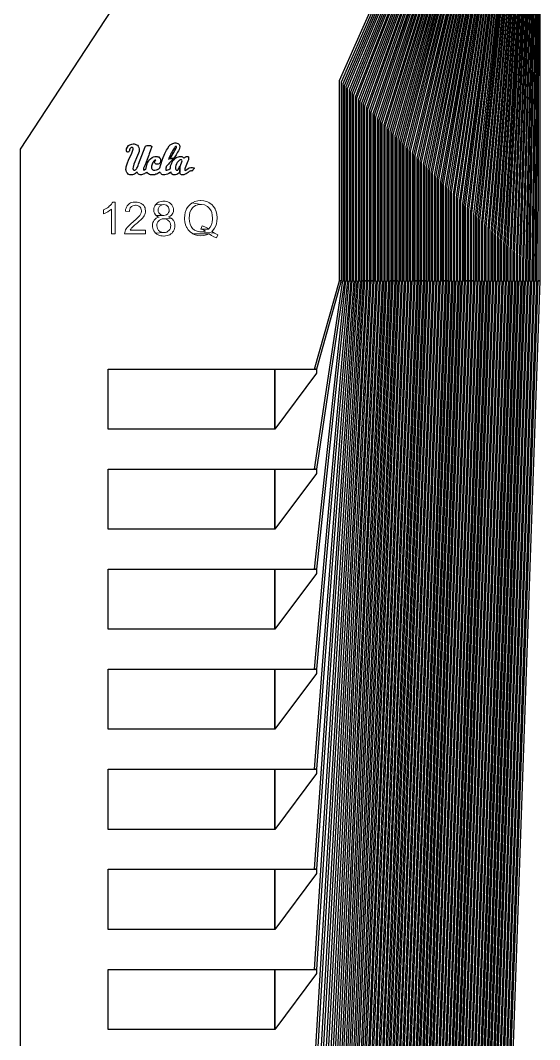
# Model space of a CAD drawing. Header units: inches. Extents: x 106592 to 209533, y 57057 to 74911.
# Drawn here: x 172694 to 173222, y 63079 to 64114 of the extents above; entities that cross this region are included whole.
import ezdxf

# ---------------------------------------------------------------- set-up
doc = ezdxf.new("R2010")
doc.units = ezdxf.units.IN
doc.header["$MEASUREMENT"] = 0
for name, color, linetype in [('metal', 221, 'Continuous'), ('nitride window', 40, 'Continuous'), ('profile', 140, 'Continuous')]:
    doc.layers.add(name, color=color, linetype=linetype)

msp = doc.modelspace()

# ---------------------------------------------------------------- linework, layer by layer
at = {"layer": 'metal'}
for points in [[(173200.7, 64339.6), (173200.7, 64284.5), (173165.7, 63906), (173165.7, 63850), (173167.3, 63850), (173167.3, 63904.4), (173201.3, 64283.9), (173201.3, 64339.6), (173201.3, 64339.6), (173201.3, 64339.7), (173201.2, 68211), (173205.4, 69123.7), (173206.9, 69126.7), (173206.9, 69136.7), (173196.9, 69136.7), (173196.9, 69126.7), (173204.4, 69123.7), (173200.6, 68211), (173200.7, 64339.7), (173200.7, 64339.6)], [(172803.2, 63980.7), (172802.3, 63981), (172801.9, 63982.1), (172802, 63984.1), (172804, 63987.2), (172805.5, 63988.1), (172807.3, 63988.7), (172808.8, 63989), (172809.8, 63988.9), (172810.9, 63988.7), (172812.1, 63988.2), (172813.1, 63987.6), (172813.7, 63986.8), (172814.4, 63985.4), (172814.9, 63984.1), (172814.9, 63982.8), (172814.7, 63981.3), (172814, 63979.5), (172813.1, 63977.2), (172809.5, 63968.3), (172808.6, 63965.5), (172808.5, 63964.1), (172808.7, 63963), (172809.5, 63962.3), (172810.5, 63962.3), (172811.2, 63962.6), (172812, 63963.5), (172812.6, 63964.4), (172813.1, 63965.4), (172813.8, 63967), (172814.3, 63968.3), (172820.8, 63985.9), (172821.3, 63986.6), (172822, 63987.1), (172822.8, 63987.2), (172824.6, 63987.4), (172825.7, 63987.2), (172826.4, 63987.2), (172827.5, 63986.7), (172827.7, 63986.2), (172827.3, 63985.2), (172826.3, 63982.5), (172825.1, 63978.9), (172824.7, 63977.6), (172824, 63975.9), (172822.9, 63973), (172820.8, 63967.6), (172820, 63965.7), (172819.4, 63964.2), (172819.2, 63963.2), (172819.5, 63962.3), (172820.2, 63962.5), (172821.5, 63963.5), (172821.8, 63964.3), (172822.2, 63966.2), (172822.6, 63967.6), (172822.8, 63968.5), (172823.4, 63969.9), (172824.3, 63971.3), (172825.3, 63972.8), (172826.4, 63973.9), (172828.2, 63975.2), (172829.4, 63975.7), (172830.9, 63976.1), (172832, 63976.2), (172833, 63976.2), (172833.8, 63976), (172834.8, 63975.7), (172835.6, 63974.9), (172836.3, 63974), (172836.6, 63972.8), (172836.7, 63971.9), (172836.6, 63970.8), (172835.8, 63969.5), (172835, 63968.9), (172834.2, 63968.5), (172833.1, 63968.3), (172832.1, 63968.4), (172831.5, 63968.6), (172831.1, 63969), (172830.7, 63969.6), (172830.5, 63970.5), (172830.8, 63971.4), (172831.2, 63971.8), (172831.6, 63972.2), (172831.7, 63972.5), (172831.3, 63972.6), (172830.7, 63972.3), (172830.1, 63971.9), (172829.5, 63971.1), (172829, 63970.4), (172828.4, 63969.3), (172827.9, 63968.4), (172827.6, 63967.5), (172827.4, 63966.5), (172827.4, 63965.6), (172827.5, 63964.9), (172827.5, 63964.3), (172827.7, 63963.8), (172827.9, 63963.4), (172828.3, 63963), (172828.8, 63962.7), (172829.4, 63962.4), (172830.2, 63962.4), (172830.9, 63962.4), (172832.6, 63962.7), (172833.5, 63963.1), (172834.8, 63963.8), (172835.6, 63964.2), (172835.9, 63964.6), (172836.8, 63967.9), (172838.7, 63973.4), (172840.8, 63979.1), (172842.6, 63982.5), (172843.5, 63984.1), (172845.4, 63986.9), (172846.4, 63987.9), (172847.6, 63988.8), (172849, 63989.4), (172850.2, 63989.8), (172851.1, 63989.9), (172852.1, 63989.9), (172853.1, 63989.7), (172854.1, 63989.4), (172854.8, 63989.1), (172855.5, 63988.5), (172855.9, 63987.7), (172856.1, 63986), (172855.8, 63984.7), (172855.4, 63983.4), (172854.7, 63982), (172853.9, 63980.5), (172852.4, 63977.8), (172851.1, 63976), (172849.8, 63974.3), (172845.7, 63974.2), (172847.4, 63976), (172849.3, 63979.2), (172851.1, 63982.2), (172852.3, 63984.5), (172852.6, 63985.4), (172852.7, 63985.9), (172852.6, 63986.4), (172852.4, 63986.5), (172851.8, 63986.2), (172851.2, 63985.7), (172850.7, 63984.9), (172850, 63983.9), (172849.5, 63983.1), (172848.8, 63982.1), (172848.2, 63981), (172847.6, 63980), (172847.1, 63979.2), (172846.6, 63978), (172845.9, 63976.6), (172845.6, 63975.7), (172845.1, 63974.4), (172844.9, 63973.7), (172844.7, 63973.2), (172845.7, 63974.2), (172849.8, 63974.2), (172849.3, 63973.6), (172848.6, 63972.8), (172847.5, 63971.6), (172846.7, 63970.7), (172845.4, 63969.3), (172844.5, 63968.3), (172843.6, 63967.5), (172842.5, 63966.5), (172842.2, 63965.9), (172842.1, 63965.2), (172841.9, 63964.5), (172841.8, 63963.7), (172841.8, 63962.8), (172842, 63962.4), (172842.8, 63962.2), (172844.1, 63962.5), (172845.1, 63963), (172845.9, 63963.5), (172846.3, 63963.9), (172846.5, 63964.1), (172846.5, 63964.6), (172846.6, 63965.3), (172846.7, 63966.2), (172847.1, 63967.4), (172847.6, 63968.9), (172847.9, 63969.8), (172848.6, 63971.1), (172849.4, 63972.3), (172850.3, 63973.3), (172851.2, 63974.1), (172852.2, 63974.8), (172853.6, 63975.6), (172854.8, 63976), (172855.8, 63976.2), (172856.8, 63976.3), (172857.4, 63976.2), (172858.2, 63976.1), (172859, 63975.8), (172859.7, 63975.3), (172860.2, 63974.8), (172860.3, 63974.5), (172860.7, 63974.7), (172861.1, 63975.1), (172861.6, 63975.6), (172862.2, 63975.9), (172862.7, 63976.1), (172863.3, 63976.2), (172863.9, 63976.2), (172864.4, 63976.1), (172864.9, 63975.7), (172865.1, 63975.3), (172865.1, 63974.5), (172865.1, 63973.7), (172864.8, 63972.8), (172864.2, 63971.3), (172861.6, 63964.7), (172861.2, 63963.6), (172861.1, 63962.7), (172861.3, 63962.3), (172861.7, 63962.1), (172862.3, 63962.2), (172863.3, 63963.1), (172864.6, 63964.1), (172865.8, 63964.6), (172867.2, 63965.1), (172868.2, 63965.1), (172869.1, 63965.1), (172870.3, 63964.8), (172871.2, 63964.4), (172868.3, 63961.4), (172868, 63961.6), (172867.7, 63961.7), (172867.4, 63961.7), (172867.2, 63961.6), (172866.7, 63961.4), (172866.4, 63961.2), (172865.8, 63960.8), (172864.6, 63959.9), (172863.5, 63959.1), (172862.5, 63958.6), (172861.4, 63958.1), (172860.3, 63957.7), (172859.4, 63957.6), (172858, 63957.5), (172857.3, 63957.8), (172856.7, 63958.3), (172856.4, 63958.9), (172856.2, 63959.6), (172856.1, 63960.3), (172856.4, 63966.2), (172857.1, 63968.2), (172857.8, 63969.7), (172858.2, 63970.8), (172858.4, 63971.7), (172858.2, 63972.4), (172858, 63972.7), (172857.4, 63972.9), (172856.4, 63972.8), (172855.8, 63972.5), (172854.7, 63971.6), (172853.5, 63970.1), (172852.7, 63968.6), (172852.1, 63967), (172851.9, 63965.7), (172851.8, 63964.4), (172851.9, 63963.6), (172852.2, 63962.9), (172852.7, 63962.3), (172853.1, 63962.2), (172854, 63962.4), (172854.6, 63963.1), (172855.2, 63964), (172855.6, 63965), (172856.2, 63966), (172856.3, 63966.1), (172856, 63960), (172855.1, 63959.3), (172854, 63958.5), (172853, 63958), (172851.9, 63957.6), (172850.9, 63957.5), (172849.4, 63957.7), (172848.7, 63958), (172847.8, 63958.7), (172847.4, 63959.5), (172847.2, 63960.2), (172846.6, 63959.8), (172845.1, 63959), (172843.7, 63958.3), (172842.4, 63957.9), (172841, 63957.6), (172840, 63957.5), (172838.8, 63957.6), (172837.7, 63957.9), (172837.1, 63958.5), (172836.7, 63959.1), (172836.3, 63959.6), (172836, 63960.3), (172834.9, 63959.6), (172833.9, 63958.9), (172832.8, 63958.4), (172831.8, 63958.1), (172830.9, 63957.7), (172829.7, 63957.5), (172828.6, 63957.5), (172827.6, 63957.5), (172826.4, 63957.7), (172825.5, 63958), (172824.4, 63958.6), (172823.4, 63959.4), (172822.6, 63960.3), (172821.8, 63959.6), (172820.9, 63959.1), (172820.1, 63958.6), (172819, 63958.1), (172818.1, 63957.8), (172817.1, 63957.6), (172816, 63957.6), (172815, 63957.8), (172814.2, 63958.1), (172813.5, 63958.9), (172812.7, 63960.2), (172811.9, 63959.6), (172811, 63959), (172810, 63958.4), (172809.1, 63958), (172808.1, 63957.6), (172806.7, 63957.5), (172805.5, 63957.5), (172804.5, 63957.9), (172803.7, 63958.4), (172803, 63959.1), (172802.4, 63959.9), (172801.9, 63960.6), (172801.5, 63961.9), (172801.4, 63963.1), (172801.5, 63964.6), (172801.8, 63965.8), (172802.4, 63967.8), (172803.1, 63969.9), (172804.1, 63972.3), (172804.8, 63974.1), (172805.9, 63976.5), (172807.3, 63979.6), (172808, 63981.6), (172808.7, 63983.5), (172808.7, 63984.5), (172808.4, 63984.9), (172808, 63985.2), (172807.4, 63985.3), (172806.7, 63985.3), (172806, 63984.8), (172805.5, 63984.1), (172805.1, 63982.9), (172804.9, 63982), (172804.5, 63981.1), (172804, 63980.7), (172803.6, 63980.7)], [(173085.7, 63850), (173087.3, 63850), (172994.9, 61626.6), (172992.8, 61626.6)], [(172994.9, 61728.2), (172992.8, 61728.2), (173082.5, 63850), (173084.1, 63850)], [(173079.3, 63850), (173080.9, 63850), (172994.9, 61829.8), (172992.8, 61829.8)], [(172994.9, 61931.4), (172992.8, 61931.4), (173076.1, 63850), (173077.7, 63850)], [(172994.9, 62033), (172992.8, 62033), (173072.9, 63850), (173074.5, 63850)], [(173069.7, 63850), (173071.3, 63850), (172994.9, 62134.6), (172992.8, 62134.6)], [(173088.9, 63850), (173090.5, 63850), (172994.9, 61525), (172992.8, 61525)], [(173092.1, 63850), (173093.7, 63850), (172994.9, 61423.4), (172992.8, 61423.4)], [(173117.7, 63850), (173119.3, 63850), (172994.9, 60610.6), (172992.8, 60610.6)], [(173114.5, 63850), (173116.1, 63850), (172994.9, 60712.2), (172992.8, 60712.2)], [(173095.3, 63850), (173096.9, 63850), (172994.9, 61321.8), (172992.8, 61321.8)], [(172994.9, 61220.2), (172992.8, 61220.2), (173098.5, 63850), (173100.1, 63850)], [(172994.9, 61118.6), (172992.8, 61118.6), (173101.7, 63850), (173103.3, 63850)], [(173104.9, 63850), (173106.5, 63850), (172994.9, 61017), (172992.8, 61017)], [(172994.9, 60915.4), (172992.8, 60915.4), (173108.1, 63850), (173109.7, 63850)], [(173111.3, 63850), (173112.9, 63850), (172994.9, 60813.8), (172992.8, 60813.8)], [(173060.1, 63850), (173061.7, 63850), (172994.9, 62439.4), (172992.8, 62439.4)], [(172994.9, 62541), (172992.8, 62541), (173056.9, 63850), (173058.5, 63850)], [(173053.7, 63850), (173055.3, 63850), (172994.9, 62642.6), (172992.8, 62642.6)], [(172994.9, 62744.2), (172992.8, 62744.2), (173050.5, 63850), (173052.1, 63850)], [(172994.9, 62845.8), (172992.8, 62845.8), (173047.3, 63850), (173048.9, 63850)], [(173044.1, 63850), (173045.7, 63850), (172994.9, 62947.5), (172992.8, 62947.5)], [(173063.3, 63850), (173064.9, 63850), (172994.9, 62337.8), (172992.8, 62337.8)], [(173066.5, 63850), (173068.1, 63850), (172994.9, 62236.2), (172992.8, 62236.2)], [(173040.9, 63850), (173042.5, 63850), (172994.9, 63049.1), (172992.8, 63049.1)], [(173037.7, 63850), (173039.3, 63850), (172994.9, 63150.7), (172992.8, 63150.7)], [(173018.5, 63850), (173020.1, 63850), (172994.9, 63760.3), (172992.8, 63760.3)], [(172994.9, 63658.7), (172992.8, 63658.7), (173021.7, 63850), (173023.3, 63850)], [(172994.9, 63557.1), (172992.8, 63557.1), (173024.9, 63850), (173026.5, 63850)], [(173028.1, 63850), (173029.7, 63850), (172994.9, 63455.5), (172992.8, 63455.5)], [(172994.9, 63353.9), (172992.8, 63353.9), (173031.3, 63850), (173032.9, 63850)], [(173034.5, 63850), (173036.1, 63850), (172994.9, 63252.3), (172992.8, 63252.3)], [(173188.1, 63850), (173189.7, 63850), (172994.9, 58375.3), (172992.8, 58375.3)], [(172994.9, 58476.9), (172992.8, 58476.9), (173184.9, 63850), (173186.5, 63850)], [(173181.7, 63850), (173183.3, 63850), (172994.9, 58578.5), (172992.8, 58578.5)], [(172994.9, 58680.1), (172992.8, 58680.1), (173178.5, 63850), (173180.1, 63850)], [(172994.9, 58781.7), (172992.8, 58781.7), (173175.3, 63850), (173176.9, 63850)], [(173172.1, 63850), (173173.7, 63850), (172994.9, 58883.3), (172992.8, 58883.3)], [(173191.3, 63850), (173192.9, 63850), (172994.9, 58273.7), (172992.8, 58273.7)], [(173194.5, 63850), (173196.1, 63850), (172994.9, 58172.1), (172992.8, 58172.1)], [(173220.1, 63850), (173221.7, 63850), (172994.9, 57359.2), (172992.8, 57359.2)], [(173216.9, 63850), (173218.5, 63850), (172994.9, 57460.8), (172992.8, 57460.8)], [(173197.7, 63850), (173199.3, 63850), (172994.9, 58070.5), (172992.8, 58070.5)], [(172994.9, 57968.9), (172992.8, 57968.9), (173200.9, 63850), (173202.5, 63850)], [(172994.9, 57867.3), (172992.8, 57867.3), (173204.1, 63850), (173205.7, 63850)], [(173207.3, 63850), (173208.9, 63850), (172994.9, 57765.6), (172992.8, 57765.6)], [(172994.9, 57664), (172992.8, 57664), (173210.5, 63850), (173212.1, 63850)], [(173213.7, 63850), (173215.3, 63850), (172994.9, 57562.4), (172992.8, 57562.4)], [(173162.5, 63850), (173164.1, 63850), (172994.9, 59188.1), (172992.8, 59188.1)], [(172994.9, 59289.7), (172992.8, 59289.7), (173159.3, 63850), (173160.9, 63850)], [(173156.1, 63850), (173157.7, 63850), (172994.9, 59391.3), (172992.8, 59391.3)], [(172994.9, 59492.9), (172992.8, 59492.9), (173152.9, 63850), (173154.5, 63850)], [(172994.9, 59594.5), (172992.8, 59594.5), (173149.7, 63850), (173151.3, 63850)], [(173146.5, 63850), (173148.1, 63850), (172994.9, 59696.1), (172992.8, 59696.1)], [(173165.7, 63850), (173167.3, 63850), (172994.9, 59086.5), (172992.8, 59086.5)], [(173168.9, 63850), (173170.5, 63850), (172994.9, 58984.9), (172992.8, 58984.9)], [(173143.3, 63850), (173144.9, 63850), (172994.9, 59797.7), (172992.8, 59797.7)], [(173140.1, 63850), (173141.7, 63850), (172994.9, 59899.3), (172992.8, 59899.3)], [(173120.9, 63850), (173122.5, 63850), (172994.9, 60509), (172992.8, 60509)], [(172994.9, 60407.4), (172992.8, 60407.4), (173124.1, 63850), (173125.7, 63850)], [(172994.9, 60305.7), (172992.8, 60305.7), (173127.3, 63850), (173128.9, 63850)], [(173130.5, 63850), (173132.1, 63850), (172994.9, 60204.1), (172992.8, 60204.1)], [(172994.9, 60102.5), (172992.8, 60102.5), (173133.7, 63850), (173135.3, 63850)], [(173136.9, 63850), (173138.5, 63850), (172994.9, 60000.9), (172992.8, 60000.9)], [(172783.2, 63760.3), (172952.6, 63760.3), (172952.6, 63699.3), (172783.2, 63699.3)], [(172952.6, 63699.3), (172952.6, 63760.3), (172994.9, 63760.3), (172994.9, 63756.1), (172952.6, 63699.3)], [(172783.2, 63658.7), (172952.6, 63658.7), (172952.6, 63597.7), (172783.2, 63597.7)], [(172952.6, 63597.7), (172952.6, 63658.7), (172994.9, 63658.7), (172994.9, 63654.4), (172952.6, 63597.7)], [(172783.2, 63557.1), (172952.6, 63557.1), (172952.6, 63496.1), (172783.2, 63496.1)], [(172952.6, 63496.1), (172952.6, 63557.1), (172994.9, 63557.1), (172994.9, 63552.8), (172952.6, 63496.1)], [(172783.2, 63455.5), (172952.6, 63455.5), (172952.6, 63394.5), (172783.2, 63394.5)], [(172952.6, 63394.5), (172952.6, 63455.5), (172994.9, 63455.5), (172994.9, 63451.2), (172952.6, 63394.5)], [(172783.2, 63353.9), (172952.6, 63353.9), (172952.6, 63292.9), (172783.2, 63292.9)], [(172952.6, 63292.9), (172952.6, 63353.9), (172994.9, 63353.9), (172994.9, 63349.6), (172952.6, 63292.9)], [(172783.2, 63252.3), (172952.6, 63252.3), (172952.6, 63191.3), (172783.2, 63191.3)], [(172952.6, 63191.3), (172952.6, 63252.3), (172994.9, 63252.3), (172994.9, 63248), (172952.6, 63191.3)], [(172783.2, 63150.7), (172952.6, 63150.7), (172952.6, 63089.7), (172783.2, 63089.7)], [(172952.6, 63089.7), (172952.6, 63150.7), (172994.9, 63150.7), (172994.9, 63146.4), (172952.6, 63089.7)]]:
    msp.add_lwpolyline(points, close=True, dxfattribs=at)
for points in [[(173146.1, 64339.6), (173146.1, 64339.1), (173020.1, 64051.6), (173020.1, 63850), (173018.5, 63850), (173018.5, 64053.2), (173145.5, 64339.7), (173145.4, 68211)], [(173146.7, 64339.6), (173146.7, 64338.5), (173021.7, 64050), (173021.7, 63850), (173023.3, 63850), (173023.3, 64048.4), (173147.3, 64337.9), (173147.3, 64339.6), (173147.3, 64339.6), (173147.3, 64339.7), (173147.2, 68211)], [(173147.9, 64339.6), (173147.9, 64337.3), (173024.9, 64046.8), (173024.9, 63850), (173026.5, 63850), (173026.5, 64045.2), (173148.5, 64336.7), (173148.5, 64339.6), (173148.5, 64339.6), (173148.5, 64339.7), (173148.4, 68211)], [(173149.1, 64339.6), (173149.1, 64336.1), (173028.1, 64043.6), (173028.1, 63850), (173029.7, 63850), (173029.7, 64042), (173149.7, 64335.5), (173149.7, 64339.6), (173149.7, 64339.6), (173149.7, 64339.7), (173149.6, 68211)], [(173150.3, 64339.6), (173150.3, 64334.9), (173031.3, 64040.4), (173031.3, 63850), (173032.9, 63850), (173032.9, 64038.8), (173150.9, 64334.3), (173150.9, 64339.6), (173150.9, 64339.6), (173150.9, 64339.7), (173150.8, 68211)], [(173151.5, 64339.6), (173151.5, 64333.7), (173034.5, 64037.2), (173034.5, 63850), (173036.1, 63850), (173036.1, 64035.6), (173152.1, 64333.1), (173152.1, 64339.6), (173152.1, 64339.6), (173152.1, 64339.7), (173152, 68211)], [(173152.7, 64339.6), (173152.7, 64332.5), (173037.7, 64034), (173037.7, 63850), (173039.3, 63850), (173039.3, 64032.4), (173153.3, 64331.9), (173153.3, 64339.6), (173153.3, 64339.6), (173153.3, 64339.7), (173153.2, 68211)], [(173154.4, 68211), (173154.5, 64339.7), (173154.5, 64339.6), (173154.5, 64339.6), (173154.5, 64330.7), (173042.5, 64029.2), (173042.5, 63850), (173040.9, 63850), (173040.9, 64030.8), (173153.9, 64331.3), (173153.9, 64339.6), (173153.9, 64339.6), (173153.9, 64339.7), (173153.8, 68211)], [(173155.6, 68211), (173155.7, 64339.7), (173155.7, 64339.6), (173155.7, 64339.6), (173155.7, 64329.5), (173045.7, 64026), (173045.7, 63850), (173044.1, 63850), (173044.1, 64027.6), (173155.1, 64330.1), (173155.1, 64339.6), (173155.1, 64339.6), (173155.1, 64339.7), (173155, 68211)], [(173156.8, 68211), (173156.9, 64339.7), (173156.9, 64339.6), (173156.9, 64339.6), (173156.9, 64328.3), (173048.9, 64022.8), (173048.9, 63850), (173047.3, 63850), (173047.3, 64024.4), (173156.3, 64328.9), (173156.3, 64339.6), (173156.3, 64339.6), (173156.3, 64339.7), (173156.2, 68211)], [(173158, 68211), (173158.1, 64339.7), (173158.1, 64339.6), (173158.1, 64339.6), (173158.1, 64327.1), (173052.1, 64019.6), (173052.1, 63850), (173050.5, 63850), (173050.5, 64021.2), (173157.5, 64327.7), (173157.5, 64339.6), (173157.5, 64339.6), (173157.5, 64339.7), (173157.4, 68211)], [(173158.6, 68211), (173158.7, 64339.7), (173158.7, 64339.6), (173158.7, 64339.6), (173158.7, 64326.5), (173053.7, 64018), (173053.7, 63850), (173055.3, 63850), (173055.3, 64016.4), (173159.3, 64325.9), (173159.3, 64339.6), (173159.3, 64339.6), (173159.3, 64339.7), (173159.2, 68211)], [(173159.8, 68211), (173159.9, 64339.7), (173159.9, 64339.6), (173159.9, 64339.6), (173159.9, 64325.3), (173056.9, 64014.8), (173056.9, 63850), (173058.5, 63850), (173058.5, 64013.2), (173160.5, 64324.7), (173160.5, 64339.6), (173160.5, 64339.6), (173160.5, 64339.7), (173160.4, 68211)], [(173161, 68211), (173161.1, 64339.7), (173161.1, 64339.6), (173161.1, 64339.6), (173161.1, 64324.1), (173060.1, 64011.6), (173060.1, 63850), (173061.7, 63850), (173061.7, 64010), (173161.7, 64323.5), (173161.7, 64339.6), (173161.7, 64339.6), (173161.7, 64339.7), (173161.6, 68211)], [(173162.2, 68211), (173162.3, 64339.7), (173162.3, 64339.6), (173162.3, 64339.6), (173162.3, 64322.9), (173063.3, 64008.4), (173063.3, 63850), (173064.9, 63850), (173064.9, 64006.8), (173162.9, 64322.3), (173162.9, 64339.6), (173162.9, 64339.6), (173162.9, 64339.7), (173162.8, 68211)], [(173163.4, 68211), (173163.5, 64339.7), (173163.5, 64339.6), (173163.5, 64339.6), (173163.5, 64321.7), (173066.5, 64005.2), (173066.5, 63850), (173068.1, 63850), (173068.1, 64003.6), (173164.1, 64321.1), (173164.1, 64339.6), (173164.1, 64339.6), (173164.1, 64339.7), (173164, 68211)], [(173165.2, 68211), (173165.3, 64339.7), (173165.3, 64339.6), (173165.3, 64339.6), (173165.3, 64319.9), (173071.3, 64000.4), (173071.3, 63850), (173069.7, 63850), (173069.7, 64002), (173164.7, 64320.5), (173164.7, 64339.6), (173164.7, 64339.6), (173164.7, 64339.7), (173164.6, 68211)], [(173166.4, 68211), (173166.5, 64339.7), (173166.5, 64339.6), (173166.5, 64339.6), (173166.5, 64318.7), (173074.5, 63997.2), (173074.5, 63850), (173072.9, 63850), (173072.9, 63998.8), (173165.9, 64319.3), (173165.9, 64339.6), (173165.9, 64339.6), (173165.9, 64339.7), (173165.8, 68211)], [(173167.6, 68211), (173167.7, 64339.7), (173167.7, 64339.6), (173167.7, 64339.6), (173167.7, 64317.5), (173077.7, 63994), (173077.7, 63850), (173076.1, 63850), (173076.1, 63995.6), (173167.1, 64318.1), (173167.1, 64339.6), (173167.1, 64339.6), (173167.1, 64339.7), (173167, 68211)], [(173168.2, 68211), (173168.3, 64339.7), (173168.3, 64339.6), (173168.3, 64339.6), (173168.3, 64316.9), (173079.3, 63992.4), (173079.3, 63850), (173080.9, 63850), (173080.9, 63990.8), (173168.9, 64316.3), (173168.9, 64339.6), (173168.9, 64339.6), (173168.9, 64339.7), (173168.8, 68211)], [(173169.4, 68211), (173169.5, 64339.7), (173169.5, 64339.6), (173169.5, 64339.6), (173169.5, 64315.7), (173082.5, 63989.2), (173082.5, 63850), (173084.1, 63850), (173084.1, 63987.6), (173170.1, 64315.1), (173170.1, 64339.6), (173170.1, 64339.6), (173170.1, 64339.7), (173170, 68211)], [(173170.6, 68211), (173170.7, 64339.7), (173170.7, 64339.6), (173170.7, 64339.6), (173170.7, 64314.5), (173085.7, 63986), (173085.7, 63850), (173087.3, 63850), (173087.3, 63984.4), (173171.3, 64313.9), (173171.3, 64339.6), (173171.3, 64339.6), (173171.3, 64339.7), (173171.2, 68211)], [(173171.8, 68211), (173171.9, 64339.7), (173171.9, 64339.6), (173171.9, 64339.6), (173171.9, 64313.3), (173088.9, 63982.8), (173088.9, 63850), (173090.5, 63850), (173090.5, 63981.2), (173172.5, 64312.7), (173172.5, 64339.6), (173172.5, 64339.6), (173172.5, 64339.7), (173172.4, 68211)], [(173173, 68211), (173173.1, 64339.7), (173173.1, 64339.6), (173173.1, 64339.6), (173173.1, 64312.1), (173092.1, 63979.6), (173092.1, 63850), (173093.7, 63850), (173093.7, 63978), (173173.7, 64311.5), (173173.7, 64339.6), (173173.7, 64339.6), (173173.7, 64339.7), (173173.6, 68211)], [(173174.8, 68211), (173174.9, 64339.7), (173174.9, 64339.6), (173174.9, 64339.6), (173174.9, 64310.3), (173096.9, 63974.8), (173096.9, 63850), (173095.3, 63850), (173095.3, 63976.4), (173174.3, 64310.9), (173174.3, 64339.6), (173174.3, 64339.6), (173174.3, 64339.7), (173174.2, 68211)], [(173176, 68211), (173176.1, 64339.7), (173176.1, 64339.6), (173176.1, 64339.6), (173176.1, 64309.1), (173100.1, 63971.6), (173100.1, 63850), (173098.5, 63850), (173098.5, 63973.2), (173175.5, 64309.7), (173175.5, 64339.6), (173175.5, 64339.6), (173175.5, 64339.7), (173175.4, 68211)], [(173177.2, 68211), (173177.3, 64339.7), (173177.3, 64339.6), (173177.3, 64339.6), (173177.3, 64307.9), (173103.3, 63968.4), (173103.3, 63850), (173101.7, 63850), (173101.7, 63970), (173176.7, 64308.5), (173176.7, 64339.6), (173176.7, 64339.6), (173176.7, 64339.7), (173176.6, 68211)], [(173178.4, 68211), (173178.5, 64339.7), (173178.5, 64339.6), (173178.5, 64339.6), (173178.5, 64306.7), (173106.5, 63965.2), (173106.5, 63850), (173104.9, 63850), (173104.9, 63966.8), (173177.9, 64307.3), (173177.9, 64339.6), (173177.9, 64339.6), (173177.9, 64339.7), (173177.8, 68211)], [(173179, 68211), (173179.1, 64339.7), (173179.1, 64339.6), (173179.1, 64339.6), (173179.1, 64306.1), (173108.1, 63963.6), (173108.1, 63850), (173109.7, 63850), (173109.7, 63962), (173179.7, 64305.5), (173179.7, 64339.6), (173179.7, 64339.6), (173179.7, 64339.7), (173179.6, 68211)], [(173180.2, 68211), (173180.3, 64339.7), (173180.3, 64339.6), (173180.3, 64339.6), (173180.3, 64304.9), (173111.3, 63960.4), (173111.3, 63850), (173112.9, 63850), (173112.9, 63958.8), (173180.9, 64304.3), (173180.9, 64339.6), (173180.9, 64339.6), (173180.9, 64339.7), (173180.8, 68211)], [(173181.4, 68211), (173181.5, 64339.7), (173181.5, 64339.6), (173181.5, 64339.6), (173181.5, 64303.7), (173114.5, 63957.2), (173114.5, 63850), (173116.1, 63850), (173116.1, 63955.6), (173182.1, 64303.1), (173182.1, 64339.6), (173182.1, 64339.6), (173182.1, 64339.7), (173182, 68211)], [(173182.6, 68211), (173182.7, 64339.7), (173182.7, 64339.6), (173182.7, 64339.6), (173182.7, 64302.5), (173117.7, 63954), (173117.7, 63850), (173119.3, 63850), (173119.3, 63952.4), (173183.3, 64301.9), (173183.3, 64339.6), (173183.3, 64339.6), (173183.3, 64339.7), (173183.2, 68211)], [(173183.8, 68211), (173183.9, 64339.7), (173183.9, 64339.6), (173183.9, 64339.6), (173183.9, 64301.3), (173120.9, 63950.8), (173120.9, 63850), (173122.5, 63850), (173122.5, 63949.2), (173184.5, 64300.7), (173184.5, 64339.6), (173184.5, 64339.6), (173184.5, 64339.7), (173184.4, 68211)], [(173185.6, 68211), (173185.7, 64339.7), (173185.7, 64339.6), (173185.7, 64339.6), (173185.7, 64299.5), (173125.7, 63946), (173125.7, 63850), (173124.1, 63850), (173124.1, 63947.6), (173185.1, 64300.1), (173185.1, 64339.6), (173185.1, 64339.6), (173185.1, 64339.7), (173185, 68211)], [(173186.8, 68211), (173186.9, 64339.7), (173186.9, 64339.6), (173186.9, 64339.6), (173186.9, 64298.3), (173128.9, 63942.8), (173128.9, 63850), (173127.3, 63850), (173127.3, 63944.4), (173186.3, 64298.9), (173186.3, 64339.6), (173186.3, 64339.6), (173186.3, 64339.7), (173186.2, 68211)], [(173187.4, 68211), (173187.5, 64339.7), (173187.5, 64339.6), (173187.5, 64339.6), (173187.5, 64297.7), (173130.5, 63941.2), (173130.5, 63850), (173132.1, 63850), (173132.1, 63939.6), (173188.1, 64297.1), (173188.1, 64339.6), (173188.1, 64339.6), (173188.1, 64339.7), (173188, 68211)], [(173188.6, 68211), (173188.7, 64339.7), (173188.7, 64339.6), (173188.7, 64339.6), (173188.7, 64296.5), (173133.7, 63938), (173133.7, 63850), (173135.3, 63850), (173135.3, 63936.4), (173189.3, 64295.9), (173189.3, 64339.6), (173189.3, 64339.6), (173189.3, 64339.7), (173189.2, 68211)], [(173189.8, 68211), (173189.9, 64339.7), (173189.9, 64339.6), (173189.9, 64339.6), (173189.9, 64295.3), (173136.9, 63934.8), (173136.9, 63850), (173138.5, 63850), (173138.5, 63933.2), (173190.5, 64294.7), (173190.5, 64339.6), (173190.5, 64339.6), (173190.5, 64339.7), (173190.4, 68211)], [(173191, 68211), (173191.1, 64339.7), (173191.1, 64339.6), (173191.1, 64339.6), (173191.1, 64294.1), (173140.1, 63931.6), (173140.1, 63850), (173141.7, 63850), (173141.7, 63930), (173191.7, 64293.5), (173191.7, 64339.6), (173191.7, 64339.6), (173191.7, 64339.7), (173191.6, 68211)], [(173192.2, 68211), (173192.3, 64339.7), (173192.3, 64339.6), (173192.3, 64339.6), (173192.3, 64292.9), (173143.3, 63928.4), (173143.3, 63850), (173144.9, 63850), (173144.9, 63926.8), (173192.9, 64292.3), (173192.9, 64339.6), (173192.9, 64339.6), (173192.9, 64339.7), (173192.8, 68211)], [(173194, 68211), (173194.1, 64339.7), (173194.1, 64339.6), (173194.1, 64339.6), (173194.1, 64291.1), (173148.1, 63923.6), (173148.1, 63850), (173146.5, 63850), (173146.5, 63925.2), (173193.5, 64291.7), (173193.5, 64339.6), (173193.5, 64339.6), (173193.5, 64339.7), (173193.4, 68211)], [(173195.2, 68211), (173195.3, 64339.7), (173195.3, 64339.6), (173195.3, 64339.6), (173195.3, 64289.9), (173151.3, 63920.4), (173151.3, 63850), (173149.7, 63850), (173149.7, 63922), (173194.7, 64290.5), (173194.7, 64339.6), (173194.7, 64339.6), (173194.7, 64339.7), (173194.6, 68211)], [(173196.4, 68211), (173196.5, 64339.7), (173196.5, 64339.6), (173196.5, 64339.6), (173196.5, 64288.7), (173154.5, 63917.2), (173154.5, 63850), (173152.9, 63850), (173152.9, 63918.8), (173195.9, 64289.3), (173195.9, 64339.6), (173195.9, 64339.6), (173195.9, 64339.7), (173195.8, 68211)], [(173197, 68211), (173197.1, 64339.7), (173197.1, 64339.6), (173197.1, 64339.6), (173197.1, 64288.1), (173156.1, 63915.6), (173156.1, 63850), (173157.7, 63850), (173157.7, 63914), (173197.7, 64287.5), (173197.7, 64339.6), (173197.7, 64339.6), (173197.7, 64339.7), (173197.6, 68211)], [(173198.2, 68211), (173198.3, 64339.7), (173198.3, 64339.6), (173198.3, 64339.6), (173198.3, 64286.9), (173159.3, 63912.4), (173159.3, 63850), (173160.9, 63850), (173160.9, 63910.8), (173198.9, 64286.3), (173198.9, 64339.6), (173198.9, 64339.6), (173198.9, 64339.7), (173198.8, 68211)], [(173199.4, 68211), (173199.5, 64339.7), (173199.5, 64339.6), (173199.5, 64339.6), (173199.5, 64285.7), (173162.5, 63909.2), (173162.5, 63850), (173164.1, 63850), (173164.1, 63907.6), (173200.1, 64285.1), (173200.1, 64339.6), (173200.1, 64339.6), (173200.1, 64339.7), (173200, 68211)], [(173201.8, 68211), (173201.9, 64339.7), (173201.9, 64339.6), (173201.9, 64339.6), (173201.9, 64283.3), (173168.9, 63902.8), (173168.9, 63850), (173170.5, 63850), (173170.5, 63901.2), (173202.5, 64282.7), (173202.5, 64339.6), (173202.5, 64339.6), (173202.5, 64339.7), (173202.4, 68211)], [(173203, 68211), (173203.1, 64339.7), (173203.1, 64339.6), (173203.1, 64339.6), (173203.1, 64282.1), (173172.1, 63899.6), (173172.1, 63850), (173173.7, 63850), (173173.7, 63898), (173203.7, 64281.5), (173203.7, 64339.6), (173203.7, 64339.6), (173203.7, 64339.7), (173203.6, 68211)], [(173204.2, 68211), (173204.3, 64339.7), (173204.3, 64339.6), (173204.3, 64339.6), (173204.3, 64280.9), (173175.3, 63896.4), (173175.3, 63850), (173176.9, 63850), (173176.9, 63894.8), (173204.9, 64280.3), (173204.9, 64339.6), (173204.9, 64339.6), (173204.9, 64339.7), (173204.8, 68211)], [(173205.4, 68211), (173205.5, 64339.7), (173205.5, 64339.6), (173205.5, 64339.6), (173205.5, 64279.7), (173178.5, 63893.2), (173178.5, 63850), (173180.1, 63850), (173180.1, 63891.6), (173206.1, 64279.1), (173206.1, 64339.6), (173206.1, 64339.6), (173206.1, 64339.7), (173206, 68211)], [(173206.6, 68211), (173206.7, 64339.7), (173206.7, 64339.6), (173206.7, 64339.6), (173206.7, 64278.5), (173181.7, 63890), (173181.7, 63850), (173183.3, 63850), (173183.3, 63888.4), (173207.3, 64277.9), (173207.3, 64339.6), (173207.3, 64339.6), (173207.3, 64339.7), (173207.2, 68211)], [(173207.8, 68211), (173207.9, 64339.7), (173207.9, 64339.6), (173207.9, 64339.6), (173207.9, 64277.3), (173184.9, 63886.8), (173184.9, 63850), (173186.5, 63850), (173186.5, 63885.2), (173208.5, 64276.7), (173208.5, 64339.6), (173208.5, 64339.6), (173208.5, 64339.7), (173208.4, 68211)], [(173209, 68211), (173209.1, 64339.7), (173209.1, 64339.6), (173209.1, 64339.6), (173209.1, 64276.1), (173188.1, 63883.6), (173188.1, 63850), (173189.7, 63850), (173189.7, 63882), (173209.7, 64275.5), (173209.7, 64339.6), (173209.7, 64339.6), (173209.7, 64339.7), (173209.6, 68211)], [(173210.2, 68211), (173210.3, 64339.7), (173210.3, 64339.6), (173210.3, 64339.6), (173210.3, 64274.9), (173191.3, 63880.4), (173191.3, 63850), (173192.9, 63850), (173192.9, 63878.8), (173210.9, 64274.3), (173210.9, 64339.6), (173210.9, 64339.6), (173210.9, 64339.7), (173210.8, 68211)], [(173211.4, 68211), (173211.5, 64339.7), (173211.5, 64339.6), (173211.5, 64339.6), (173211.5, 64273.7), (173194.5, 63877.2), (173194.5, 63850), (173196.1, 63850), (173196.1, 63875.6), (173212.1, 64273.1), (173212.1, 64339.6), (173212.1, 64339.6), (173212.1, 64339.7), (173212, 68211)], [(173212.6, 68211), (173212.7, 64339.7), (173212.7, 64339.6), (173212.7, 64339.6), (173212.7, 64272.5), (173197.7, 63874), (173197.7, 63850), (173199.3, 63850), (173199.3, 63872.4), (173213.3, 64271.9), (173213.3, 64339.6), (173213.3, 64339.6), (173213.3, 64339.7), (173213.2, 68211)], [(173213.8, 68211), (173213.9, 64339.7), (173213.9, 64339.6), (173213.9, 64339.6), (173213.9, 64271.3), (173200.9, 63870.8), (173200.9, 63850), (173202.5, 63850), (173202.5, 63869.2), (173214.5, 64270.7), (173214.5, 64339.6), (173214.5, 64339.6), (173214.5, 64339.7), (173214.4, 68211)], [(173215, 68211), (173215.1, 64339.7), (173215.1, 64339.6), (173215.1, 64339.6), (173215.1, 64270.1), (173204.1, 63867.6), (173204.1, 63850), (173205.7, 63850), (173205.7, 63866), (173215.7, 64269.5), (173215.7, 64339.6), (173215.7, 64339.6), (173215.7, 64339.7), (173215.6, 68211)], [(173216.2, 68211), (173216.3, 64339.7), (173216.3, 64339.6), (173216.3, 64339.6), (173216.3, 64268.9), (173207.3, 63864.4), (173207.3, 63850), (173208.9, 63850), (173208.9, 63862.8), (173216.9, 64268.3), (173216.9, 64339.6), (173216.9, 64339.6), (173216.9, 64339.7), (173216.8, 68211)], [(173217.4, 68211), (173217.5, 64339.7), (173217.5, 64339.6), (173217.5, 64339.6), (173217.5, 64267.7), (173210.5, 63861.2), (173210.5, 63850), (173212.1, 63850), (173212.1, 63859.6), (173218.1, 64267.1), (173218.1, 64339.6), (173218.1, 64339.6), (173218.1, 64339.7), (173218, 68211)], [(173218.6, 68211), (173218.7, 64339.7), (173218.7, 64339.6), (173218.7, 64339.6), (173218.7, 64266.5), (173213.7, 63858), (173213.7, 63850), (173215.3, 63850), (173215.3, 63856.4), (173219.3, 64265.9), (173219.3, 64339.6), (173219.3, 64339.6), (173219.3, 64339.7), (173219.2, 68211)], [(173219.8, 68211), (173219.9, 64339.7), (173219.9, 64339.6), (173219.9, 64339.6), (173219.9, 64265.3), (173216.9, 63854.8), (173216.9, 63850), (173218.5, 63850), (173218.5, 63853.2), (173220.5, 64264.7), (173220.5, 64339.6), (173220.5, 64339.7), (173220.4, 68211)], [(173221.6, 68211), (173221.7, 64339.7), (173221.7, 64339.6), (173221.7, 63850), (173220.1, 63850), (173220.1, 63851.6), (173221.1, 64264.1), (173221.1, 64339.6), (173221.1, 64339.7), (173221, 68211)]]:
    msp.add_lwpolyline(points, dxfattribs=at)
at = {"layer": 'metal', "color": 221, "lineweight": 0}
for points in [[(172786.6, 63922.8), (172786.6, 63897.7), (172790.5, 63897.7), (172790.5, 63929.9), (172788, 63929.9), (172787.5, 63929), (172786.7, 63927.9), (172785.7, 63926.8), (172784.5, 63925.6), (172783.6, 63924.9), (172782.5, 63924.1), (172780, 63922.6), (172778.7, 63921.9), (172778.7, 63918.1), (172779, 63918.2), (172780.2, 63918.7), (172781.5, 63919.3), (172782.9, 63920.1), (172783.2, 63920.3), (172784.5, 63921.1), (172785.6, 63922)], [(172811.2, 63926.7), (172811.8, 63926.7), (172813.2, 63926.4), (172814.5, 63925.9), (172815.5, 63925.1), (172815.7, 63924.9), (172816.5, 63923.8), (172817, 63922.5), (172817.2, 63921.1), (172817.2, 63920.3), (172816.8, 63919.1), (172816.2, 63917.7), (172815.4, 63916.4), (172814.9, 63915.7), (172813.3, 63914), (172812.2, 63913), (172811.1, 63911.9), (172809.8, 63910.8), (172808.3, 63909.6), (172807.1, 63908.6), (172805.9, 63907.5), (172804.9, 63906.5), (172804, 63905.6), (172803.2, 63904.7), (172802.7, 63904.1), (172801.8, 63902.9), (172801.1, 63901.7), (172800.6, 63900.5), (172800.2, 63899.1), (172800.1, 63897.7), (172821.3, 63897.7), (172821.3, 63901.5), (172805.6, 63901.5), (172806.3, 63902.5), (172807.2, 63903.6), (172807.3, 63903.8), (172808, 63904.4), (172809, 63905.3), (172810.2, 63906.4), (172811.8, 63907.7), (172812.9, 63908.6), (172814.2, 63909.7), (172815.3, 63910.8), (172816.3, 63911.7), (172817.2, 63912.6), (172817.9, 63913.3), (172818.2, 63913.7), (172819.1, 63914.9), (172819.9, 63916.1), (172820.5, 63917.2), (172820.8, 63918.2), (172821.2, 63919.6), (172821.2, 63921), (172821.2, 63921.1), (172821.1, 63922.6), (172820.8, 63923.9), (172820.3, 63925.2), (172819.5, 63926.3), (172818.6, 63927.4), (172817.9, 63927.9), (172816.8, 63928.6), (172815.6, 63929.2), (172814.3, 63929.6), (172812.8, 63929.8), (172811.3, 63929.9), (172810.4, 63929.9), (172808.9, 63929.8), (172807.5, 63929.4), (172806.2, 63929), (172805, 63928.3), (172804, 63927.6), (172803.5, 63927.1), (172802.6, 63926.1), (172802, 63924.9), (172801.5, 63923.7), (172801.1, 63922.2), (172800.8, 63920.7), (172804.9, 63920.2), (172805, 63921.3), (172805.3, 63922.7), (172805.8, 63923.9), (172806.6, 63925), (172807.2, 63925.5), (172808.3, 63926.1), (172809.7, 63926.5)], [(172839.6, 63930.8), (172839, 63930.7), (172837.5, 63930.6), (172836, 63930.2), (172834.6, 63929.7), (172833.4, 63929), (172832.4, 63928.1), (172831.5, 63927.2), (172839.6, 63927.3), (172839.6, 63927.3), (172841.2, 63927.1), (172842.5, 63926.6), (172843.7, 63925.7), (172844.6, 63924.6), (172845.1, 63923.3), (172845.3, 63921.8), (172845.2, 63920.5), (172844.7, 63919.2), (172843.8, 63918), (172843.8, 63918), (172842.6, 63917.1), (172841.3, 63916.6), (172839.8, 63916.4), (172832.2, 63916.2), (172833.5, 63915.4), (172835, 63914.7), (172833.5, 63914.2), (172832.2, 63913.5), (172831.1, 63912.6), (172830.1, 63911.6), (172830.1, 63911.5), (172829.4, 63910.3), (172828.8, 63909), (172828.5, 63907.5), (172828.4, 63905.9), (172828.5, 63904.8), (172828.7, 63903.3), (172829.2, 63901.9), (172829.8, 63900.7), (172830.6, 63899.5), (172831.6, 63898.4), (172839.9, 63898.9), (172839.1, 63898.9), (172837.7, 63899.2), (172836.3, 63899.8), (172835.6, 63900.2), (172834.5, 63901.2), (172833.7, 63902.4), (172833.4, 63903), (172833, 63904.4), (172832.8, 63905.9), (172832.9, 63907), (172833.2, 63908.5), (172833.8, 63909.7), (172834.8, 63910.9), (172835.5, 63911.6), (172836.8, 63912.3), (172838.1, 63912.8), (172839.7, 63912.9), (172847.5, 63913.5), (172846.1, 63914.2), (172844.7, 63914.8), (172845, 63914.9), (172846.4, 63915.7), (172847.6, 63916.6), (172848.5, 63917.6), (172849.1, 63918.8), (172849.6, 63920.2), (172849.7, 63921.8), (172849.6, 63923.1), (172849.3, 63924.5), (172848.7, 63925.8), (172847.9, 63927.1), (172846.9, 63928.2), (172846.5, 63928.5), (172845.3, 63929.4), (172844.1, 63930), (172842.7, 63930.4), (172841.2, 63930.7)], [(172831.5, 63927.2), (172830.7, 63926), (172830.1, 63924.7), (172829.8, 63923.3), (172829.7, 63921.7), (172829.7, 63921.7), (172829.9, 63920.1), (172830.3, 63918.7), (172831, 63917.5), (172831.2, 63917.2), (172832.2, 63916.2), (172839.8, 63916.4), (172839.7, 63916.4), (172838.1, 63916.6), (172836.8, 63917.1), (172835.7, 63917.9), (172835.7, 63917.9), (172834.8, 63919.1), (172834.2, 63920.4), (172834, 63921.9), (172834.2, 63923.1), (172834.7, 63924.5), (172835.6, 63925.7), (172835.6, 63925.7), (172836.8, 63926.5), (172838.1, 63927.1), (172839.6, 63927.3)], [(172868.8, 63929.2), (172866.5, 63927.5), (172864.6, 63925.4), (172863, 63922.9), (172862.6, 63922.1), (172861.7, 63919.4), (172861.1, 63916.6), (172860.9, 63913.6), (172861, 63912.7), (172861.3, 63909.7), (172861.9, 63906.9), (172863, 63904.3), (172863.1, 63904.2), (172864.6, 63901.7), (172866.5, 63899.6), (172868.9, 63897.9), (172869.1, 63897.8), (172885.9, 63897.8), (172888.3, 63896.1), (172890.8, 63894.6), (172893.3, 63893.5), (172894.7, 63896.7), (172894, 63897), (172891.5, 63898.2), (172877.5, 63899.6), (172876.5, 63899.6), (172873.7, 63900.2), (172871.2, 63901.3), (172869, 63903.2), (172867.7, 63905), (172866.5, 63907.4), (172865.9, 63910.3), (172865.7, 63913.6), (172865.9, 63916.7), (172866.4, 63919.6), (172867.5, 63922), (172869, 63924), (172869.6, 63924.7), (172872, 63926.3), (172874.6, 63927.2), (172877.5, 63927.5)], [(172877.5, 63931.4), (172877.3, 63931.4), (172874.3, 63931.2), (172871.5, 63930.5), (172868.9, 63929.3), (172868.8, 63929.2), (172877.5, 63927.5), (172878.3, 63927.5), (172881.1, 63927), (172883.7, 63925.8), (172884.3, 63925.4), (172886.3, 63923.4), (172887.9, 63920.9), (172888.5, 63919.4), (172889.1, 63916.7), (172889.3, 63913.6), (172889.3, 63912.7), (172888.9, 63909.5), (172888.2, 63906.8), (172887, 63904.4), (172885.3, 63902.5), (172877.6, 63902.5), (172879.5, 63901.9), (172882.2, 63900.5), (172880.4, 63899.9), (172877.5, 63899.6), (172891.5, 63898.2), (172888.8, 63899.9), (172889.7, 63901), (172891.5, 63903.3), (172892.7, 63905.9), (172893.3, 63907.7), (172893.8, 63910.5), (172894, 63913.6), (172894, 63914.4), (172893.7, 63917.4), (172893.1, 63920.2), (172892, 63922.8), (172891.9, 63922.9), (172890.4, 63925.4), (172888.5, 63927.5), (172886.1, 63929.2), (172885.8, 63929.4), (172883.3, 63930.5), (172880.5, 63931.2)], [(172847.5, 63913.5), (172839.7, 63912.9), (172841, 63912.8), (172842.4, 63912.5), (172843.7, 63911.9), (172844.8, 63911), (172845.6, 63910.1), (172846.3, 63908.8), (172846.7, 63907.4), (172846.9, 63905.9), (172846.8, 63904.7), (172846.5, 63903.3), (172845.9, 63902), (172845, 63900.9), (172844.1, 63900.2), (172842.9, 63899.5), (172841.5, 63899), (172839.9, 63898.9), (172831.6, 63898.4), (172831.7, 63898.3), (172832.9, 63897.4), (172834.1, 63896.6), (172835.4, 63896.1), (172836.8, 63895.7), (172838.3, 63895.5), (172839.9, 63895.4), (172840.1, 63895.4), (172841.7, 63895.5), (172843.2, 63895.8), (172844.6, 63896.2), (172845.9, 63896.8), (172847.1, 63897.6), (172848.2, 63898.5), (172848.8, 63899.2), (172849.7, 63900.4), (172850.4, 63901.7), (172850.9, 63903), (172851.2, 63904.4), (172851.2, 63906), (172851.1, 63907.4), (172850.8, 63908.9), (172850.3, 63910.3), (172849.6, 63911.5), (172849.5, 63911.5), (172848.6, 63912.6)], [(172878.7, 63905.8), (172877.6, 63902.5), (172885.3, 63902.5), (172884.1, 63903.4), (172881.6, 63904.8)], [(172869.1, 63897.8), (172871.7, 63896.6), (172874.4, 63895.9), (172877.4, 63895.7), (172877.5, 63895.7), (172880.5, 63895.9), (172883.3, 63896.6), (172885.9, 63897.8)]]:
    msp.add_lwpolyline(points, close=True, dxfattribs=at)
at = {"layer": 'nitride window'}
for points in [[(172783.2, 63760.3), (172952.6, 63760.3), (172952.6, 63699.3), (172783.2, 63699.3)], [(172783.2, 63658.7), (172952.6, 63658.7), (172952.6, 63597.7), (172783.2, 63597.7)], [(172783.2, 63557.1), (172952.6, 63557.1), (172952.6, 63496.1), (172783.2, 63496.1)], [(172783.2, 63455.5), (172952.6, 63455.5), (172952.6, 63394.5), (172783.2, 63394.5)], [(172783.2, 63353.9), (172952.6, 63353.9), (172952.6, 63292.9), (172783.2, 63292.9)], [(172783.2, 63252.3), (172952.6, 63252.3), (172952.6, 63191.3), (172783.2, 63191.3)], [(172783.2, 63150.7), (172952.6, 63150.7), (172952.6, 63089.7), (172783.2, 63089.7)]]:
    msp.add_lwpolyline(points, close=True, dxfattribs=at)
at = {"layer": 'profile'}
msp.add_lwpolyline([(172694.2, 57298.3), (172694.2, 63983.5), (172927.5, 64339.7), (173118.6, 64339.7), (173118.6, 64339.7), (173138.6, 64359.7), (173138.6, 67639.7)], dxfattribs=at)

doc.saveas('drawing.dxf')
